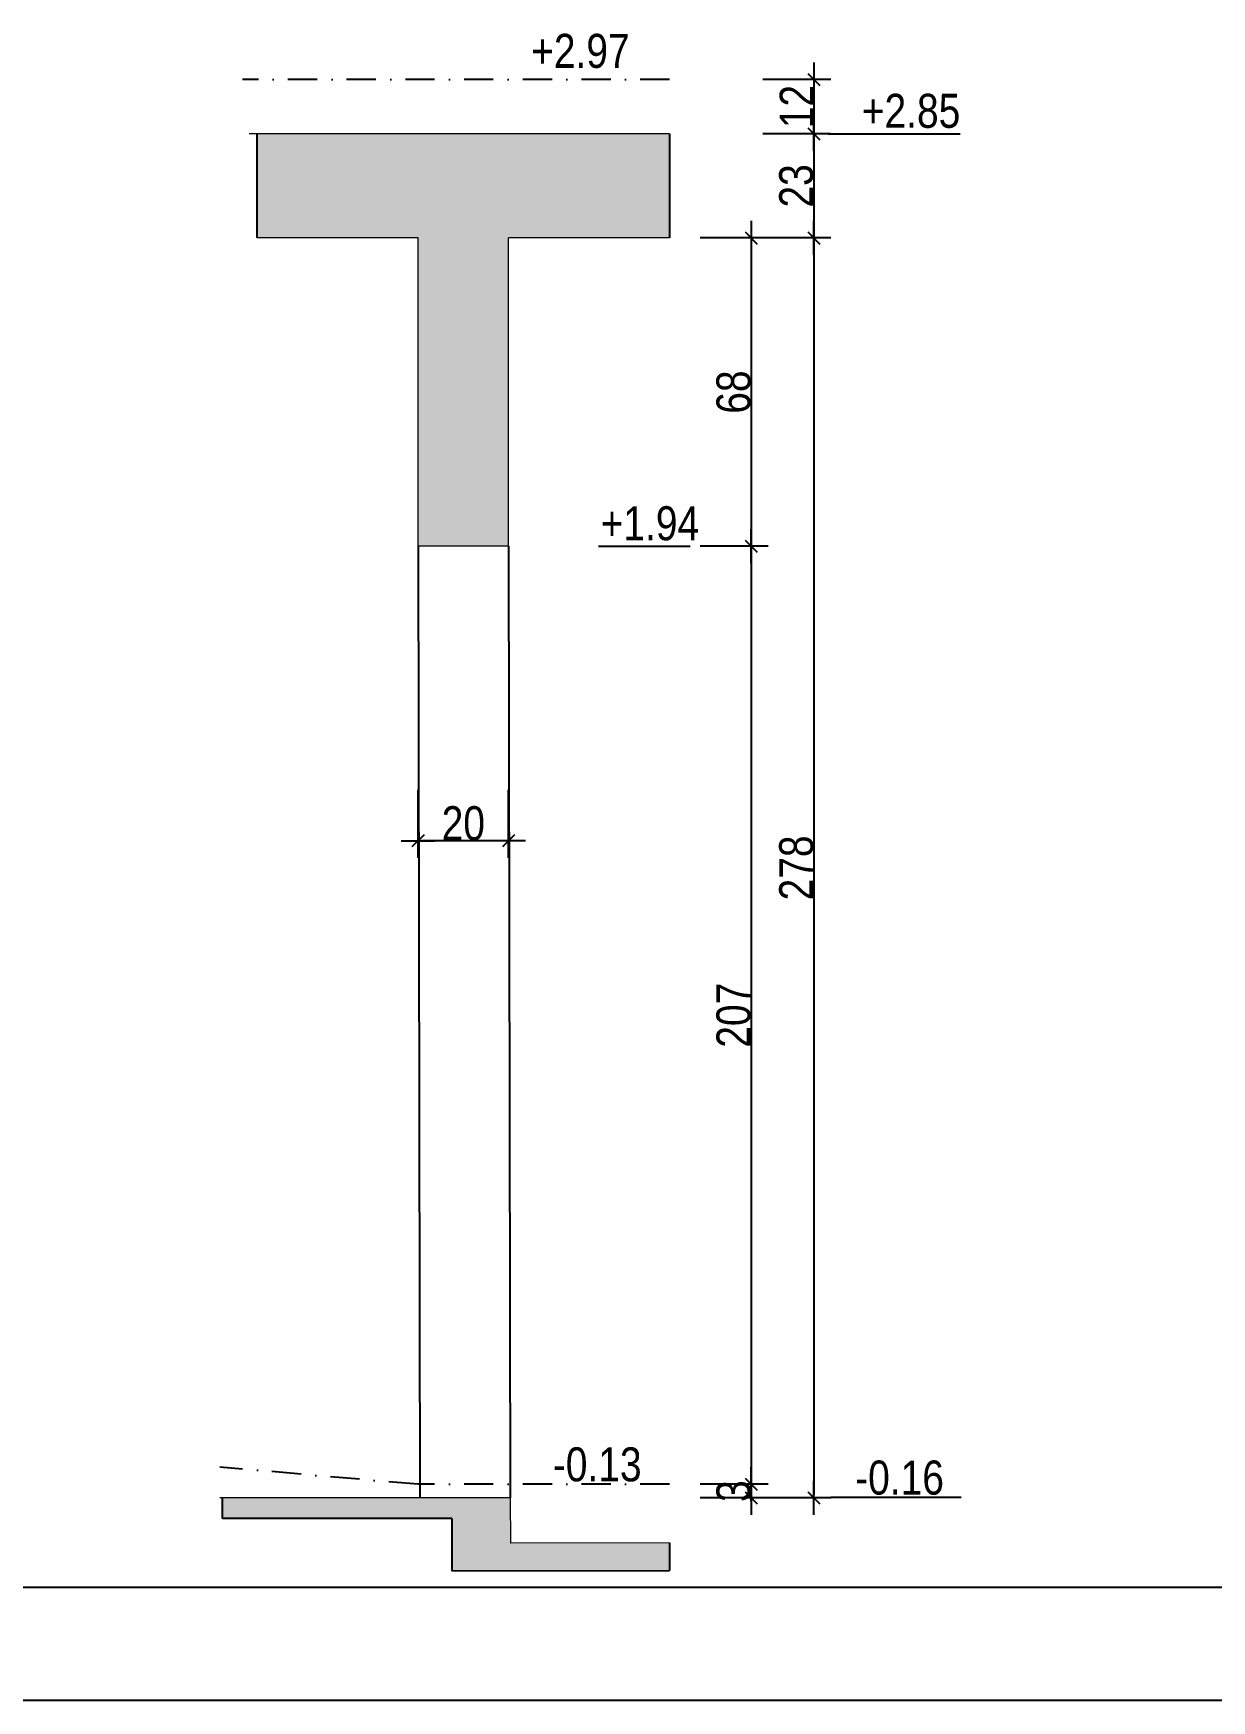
# Model space of a CAD drawing. Header units: centimetres. Extents: x -1744 to 32711, y -16767 to -12567.
# Drawn here: x 25635 to 26155, y -16767 to -16031 of the extents above; entities that cross this region are included whole.
import ezdxf

# ---------------------------------------------------------------- set-up
doc = ezdxf.new("R2010")
doc.units = ezdxf.units.CM
doc.header["$LTSCALE"] = 25.4
doc.header["$PDMODE"] = 1
doc.header["$PDSIZE"] = -2
doc.linetypes.add('TIRETPTX2', pattern=[50.8, 25.4, -12.7, 0, -12.7])
for name, color, linetype in [('01_cote_gen', 4, 'Continuous'), ('01_linteaux', 2, 'Continuous'), ('01_poch_BN', 9, 'Continuous'), ('01_texte', 230, 'Continuous'), ('AA_COTES', 2, 'Continuous')]:
    doc.layers.add(name, color=color, linetype=linetype)
doc.layers.add('01_murs_coup', color=5, linetype='Continuous', lineweight=60)
doc.styles.add('ARIAL NA', font='ARIALN.TTF')
doc.styles.add('STYLE2', font='ARIALN.TTF')
doc.dimstyles.new('JB25', dxfattribs={"dimscale": 0.1, "dimtxt": 150, "dimasz": 15, "dimexe": 0.1, "dimexo": 0.1, "dimgap": 0.09, "dimtad": 1, "dimdec": 1, "dimlfac": 0.5, "dimdsep": 46, "dimtxsty": 'STYLE2', "dimblk1": 'BOND_G', "dimblk2": 'BOND_D', "dimsah": 1, "dimcen": 1.5, "dimdle": 0.01, "dimse1": 1, "dimse2": 1, "dimclrd": 4, "dimclre": 2, "dimclrt": 6, "dimazin": 2, "dimtfac": 2.333333, "dimtdec": 1, "dimtix": 1, "dimtmove": 2, "dimatfit": 3, "dimldrblk": 'BOND_G', "dimfxl": 1, "dimtolj": 1, "dimtzin": 0, "dimarcsym": 0})

# ---------------------------------------------------------------- blocks, each defined once
blk = doc.blocks.new('BOND_G')
at = {"layer": 'AA_COTES', "color": 0}
for p, q in [((0, -5), (0, 15)), ((5, 0), (-5, 0)), ((1.77, 1.77), (-1.77, -1.77))]:
    blk.add_line(p, q, dxfattribs=at)
blk = doc.blocks.new('BOND_D')
at = {"layer": 'AA_COTES', "color": 0}
for p, q in [((0, 5), (0, -15)), ((5, 0), (-5, 0)), ((-1.77, -1.77), (1.77, 1.77))]:
    blk.add_line(p, q, dxfattribs=at)
blk = doc.blocks.new('*D1081')
at = {"layer": '01_cote_gen', "color": 4, "lineweight": -2, "ltscale": 200, "transparency": 16777216}
blk.add_line((25843.72, -16387.65), (25806.72, -16387.65), dxfattribs=at)
at = {"layer": 'Defpoints', "color": 0, "ltscale": 200, "transparency": 16777216}
for p in [(25805.22, -16387.65), (25805.22, -16452.18), (25845.22, -16452.18)]:
    blk.add_point(p, dxfattribs=at)
at = {"layer": '01_cote_gen', "color": 4, "lineweight": -2, "ltscale": 200, "transparency": 16777216, "xscale": 1.5, "yscale": 1.5, "zscale": 1.5, "rotation": 180}
blk.add_blockref('BOND_D', (25805.22, -16387.65), dxfattribs=at)
at = {"layer": '01_cote_gen', "color": 4, "lineweight": -2, "ltscale": 200, "transparency": 16777216, "xscale": 1.5, "yscale": 1.5, "zscale": 1.5}
blk.add_blockref('BOND_G', (25845.22, -16387.65), dxfattribs=at)
at = {"layer": '01_cote_gen', "color": 6, "ltscale": 200, "transparency": 16777216, "insert": (25825.22, -16379.98), "char_height": 15, "attachment_point": 5, "style": 'STYLE2'}
blk.add_mtext('\\A1;20', dxfattribs=at)
blk = doc.blocks.new('*D1082')
at = {"layer": '01_cote_gen', "color": 4, "lineweight": -2, "transparency": 16777216}
blk.add_line((25979.87, -16077.13), (25979.87, -16120.13), dxfattribs=at)
at = {"layer": 'Defpoints', "color": 0, "transparency": 16777216}
for p in [(25861.83, -16075.63), (25860.61, -16121.63), (25979.87, -16121.63)]:
    blk.add_point(p, dxfattribs=at)
at = {"layer": '01_cote_gen', "color": 4, "lineweight": -2, "transparency": 16777216, "xscale": 1.5, "yscale": 1.5, "zscale": 1.5}
for name, p, rotation in [('BOND_G', (25979.87, -16075.63), 90), ('BOND_D', (25979.87, -16121.63), 270)]:
    blk.add_blockref(name, p, dxfattribs=dict(at, rotation=rotation))
at = {"layer": '01_cote_gen', "color": 6, "transparency": 16777216, "insert": (25972.21, -16098.63), "char_height": 15, "attachment_point": 5, "rotation": 90, "style": 'STYLE2'}
blk.add_mtext('\\A1;23', dxfattribs=at)
blk = doc.blocks.new('*D1083')
at = {"layer": '01_cote_gen', "color": 4, "lineweight": -2, "transparency": 16777216}
blk.add_line((25979.87, -16053.13), (25979.87, -16074.13), dxfattribs=at)
at = {"layer": 'Defpoints', "color": 0, "transparency": 16777216}
for p in [(25855.61, -16051.63), (25855.61, -16075.63), (25979.87, -16075.63)]:
    blk.add_point(p, dxfattribs=at)
at = {"layer": '01_cote_gen', "color": 4, "lineweight": -2, "transparency": 16777216, "xscale": 1.5, "yscale": 1.5, "zscale": 1.5}
for name, p, rotation in [('BOND_G', (25979.87, -16051.63), 90), ('BOND_D', (25979.87, -16075.63), 270)]:
    blk.add_blockref(name, p, dxfattribs=dict(at, rotation=rotation))
at = {"layer": '01_cote_gen', "color": 6, "transparency": 16777216, "insert": (25972.33, -16063.63), "char_height": 15, "attachment_point": 5, "rotation": 90, "style": 'STYLE2'}
blk.add_mtext('\\A1;12', dxfattribs=at)
blk = doc.blocks.new('*D1084')
at = {"layer": '01_cote_gen', "color": 4, "lineweight": -2, "transparency": 16777216}
blk.add_line((25979.87, -16123.13), (25979.87, -16676.1), dxfattribs=at)
at = {"layer": 'Defpoints', "color": 0, "transparency": 16777216}
for p in [(25896.45, -16121.63), (25831.69, -16677.6), (25979.87, -16677.6)]:
    blk.add_point(p, dxfattribs=at)
at = {"layer": '01_cote_gen', "color": 4, "lineweight": -2, "transparency": 16777216, "xscale": 1.5, "yscale": 1.5, "zscale": 1.5}
for name, p, rotation in [('BOND_G', (25979.87, -16121.63), 90), ('BOND_D', (25979.87, -16677.6), 270)]:
    blk.add_blockref(name, p, dxfattribs=dict(at, rotation=rotation))
at = {"layer": '01_cote_gen', "color": 6, "transparency": 16777216, "insert": (25972.21, -16399.61), "char_height": 15, "attachment_point": 5, "rotation": 90, "style": 'STYLE2'}
blk.add_mtext('\\A1;278', dxfattribs=at)
blk = doc.blocks.new('*D1085')
at = {"layer": '01_cote_gen', "color": 4, "lineweight": -2, "transparency": 16777216}
blk.add_line((25952.19, -16123.13), (25952.19, -16256.13), dxfattribs=at)
at = {"layer": 'Defpoints', "color": 0, "transparency": 16777216}
for p in [(25845.22, -16121.63), (25845.22, -16257.63), (25952.19, -16257.63)]:
    blk.add_point(p, dxfattribs=at)
at = {"layer": '01_cote_gen', "color": 4, "lineweight": -2, "transparency": 16777216, "xscale": 1.5, "yscale": 1.5, "zscale": 1.5}
for name, p, rotation in [('BOND_G', (25952.19, -16121.63), 90), ('BOND_D', (25952.19, -16257.63), 270)]:
    blk.add_blockref(name, p, dxfattribs=dict(at, rotation=rotation))
at = {"layer": '01_cote_gen', "color": 6, "transparency": 16777216, "insert": (25944.52, -16189.63), "char_height": 15, "attachment_point": 5, "rotation": 90, "style": 'STYLE2'}
blk.add_mtext('\\A1;68', dxfattribs=at)
blk = doc.blocks.new('*D1086')
at = {"layer": '01_cote_gen', "color": 4, "lineweight": -2, "transparency": 16777216}
blk.add_line((25952.19, -16259.13), (25952.19, -16670.1), dxfattribs=at)
at = {"layer": 'Defpoints', "color": 0, "transparency": 16777216}
for p in [(25929.69, -16257.63), (25828.41, -16671.6), (25952.19, -16671.6)]:
    blk.add_point(p, dxfattribs=at)
at = {"layer": '01_cote_gen', "color": 4, "lineweight": -2, "transparency": 16777216, "xscale": 1.5, "yscale": 1.5, "zscale": 1.5}
for name, p, rotation in [('BOND_G', (25952.19, -16257.63), 90), ('BOND_D', (25952.19, -16671.6), 270)]:
    blk.add_blockref(name, p, dxfattribs=dict(at, rotation=rotation))
at = {"layer": '01_cote_gen', "color": 6, "transparency": 16777216, "insert": (25944.52, -16464.61), "char_height": 15, "attachment_point": 5, "rotation": 90, "style": 'STYLE2'}
blk.add_mtext('\\A1;207', dxfattribs=at)
blk = doc.blocks.new('*D1087')
at = {"layer": '01_cote_gen', "color": 4, "lineweight": -2, "transparency": 16777216}
for p, q in [((25952.19, -16670.1), (25952.19, -16668.6)), ((25952.19, -16677.6), (25952.19, -16671.6)), ((25952.19, -16679.1), (25952.19, -16680.6))]:
    blk.add_line(p, q, dxfattribs=at)
at = {"layer": 'Defpoints', "color": 0, "transparency": 16777216}
for p in [(25830.87, -16671.6), (25952.19, -16671.6), (25830.87, -16677.6)]:
    blk.add_point(p, dxfattribs=at)
at = {"layer": '01_cote_gen', "color": 4, "lineweight": -2, "transparency": 16777216, "xscale": 1.5, "yscale": 1.5, "zscale": 1.5}
for name, p, rotation in [('BOND_D', (25952.19, -16671.6), 270), ('BOND_G', (25952.19, -16677.6), 90)]:
    blk.add_blockref(name, p, dxfattribs=dict(at, rotation=rotation))
at = {"layer": '01_cote_gen', "color": 6, "transparency": 16777216, "insert": (25944.52, -16674.6), "char_height": 15, "attachment_point": 5, "rotation": 90, "style": 'STYLE2'}
blk.add_mtext('\\A1;3', dxfattribs=at)

msp = doc.modelspace()

# ---------------------------------------------------------------- hatches: boundary and pattern name
at = {"layer": '01_poch_BN'}
h = msp.add_hatch(color=256, dxfattribs=at)
h.dxf.hatch_style = 1
h.paths.add_polyline_path([(25916.17, -16075.63), (25734.27, -16075.63), (25734.27, -16121.63), (25805.22, -16121.63), (25805.22, -16257.63), (25845.22, -16257.63), (25845.22, -16121.63), (25916.17, -16121.63)])
h.paths.add_polyline_path([(25845.96, -16677.6), (25718.92, -16677.6), (25718.92, -16686.62), (25820.17, -16686.62), (25820.17, -16709.8), (25916.17, -16709.63), (25916.17, -16697.46), (25845.99, -16697.57)])

# ---------------------------------------------------------------- linework, layer by layer
at = {"layer": '01_cote_gen'}
for p, q in [((25718.92, -16686.62), (25718.92, -16677.6)), ((25820.17, -16686.62), (25718.92, -16686.62)), ((31661.5, -16767.07), (23621.5, -16767.07))]:
    msp.add_line(p, q, dxfattribs=at)
at = {"layer": '01_linteaux', "linetype": 'TIRETPTX2', "ltscale": 0.02}
for p, q in [((25916.17, -16051.63), (25727.73, -16051.63)), ((25805.22, -16671.6), (25717.74, -16663.97)), ((25916.17, -16671.6), (25805.22, -16671.6))]:
    msp.add_line(p, q, dxfattribs=at)
at = {"layer": '01_linteaux', "ltscale": 0.1}
for p, q in [((25805.22, -16257.63), (25805.96, -16677.6)), ((25845.22, -16257.63), (25845.96, -16677.6))]:
    msp.add_line(p, q, dxfattribs=at)
at = {"layer": '01_murs_coup', "linetype": 'Continuous', "lineweight": 5}
for p, q in [((25916.17, -16075.63), (25730.77, -16075.63)), ((25805.22, -16121.63), (25734.27, -16121.63)), ((25805.22, -16257.63), (25805.22, -16121.63)), ((25916.17, -16121.63), (25845.22, -16121.63)), ((25845.22, -16257.63), (25845.22, -16121.63)), ((25845.22, -16257.63), (25805.22, -16257.63)), ((25845.96, -16677.6), (25717.74, -16677.6)), ((25845.96, -16677.6), (25845.99, -16697.57)), ((25916.17, -16697.46), (25845.99, -16697.57))]:
    msp.add_line(p, q, dxfattribs=at)
at = {"layer": '01_poch_BN', "ltscale": 200}
for p, q in [((25734.27, -16121.63), (25734.27, -16075.63)), ((25916.17, -16075.63), (25916.17, -16121.63)), ((25820.17, -16686.62), (25820.17, -16709.8)), ((25916.17, -16697.46), (25916.17, -16709.63)), ((25820.17, -16709.8), (25916.17, -16709.63))]:
    msp.add_line(p, q, dxfattribs=at)
at = {"layer": '01_texte'}
for p, q in [((25986.22, -16075.63), (26044.54, -16075.63)), ((25884.9, -16257.63), (25925.3, -16257.63)), ((26044.96, -16677.43), (25987.37, -16677.43)), ((31661.5, -16717.07), (23671.5, -16717.07))]:
    msp.add_line(p, q, dxfattribs=at)

# ---------------------------------------------------------------- texts
at = {"layer": '01_texte', "style": 'ARIAL NA'}
for s, p in [('+2.97', (25855.14, -16046.55)), ('+2.85', (26001.06, -16073.01)), ('+1.94', (25885.81, -16255.01)), ('-0.13', (25864.73, -16670.29)), ('-0.16', (25998.15, -16676.12))]:
    msp.add_text(s, height=15, dxfattribs=at).set_placement(p)

# ---------------------------------------------------------------- dimensions: what is measured, and where the dimension line sits
at = {"layer": '01_cote_gen'}
for base, p1, p2, picture, middle in [((25979.87, -16075.63), (25855.61, -16051.63), (25855.61, -16075.63), '*D1083', (25972.33, -16063.63)), ((25979.87, -16121.63), (25861.83, -16075.63), (25860.61, -16121.63), '*D1082', (25972.21, -16098.63)), ((25979.87, -16677.6), (25896.45, -16121.63), (25831.69, -16677.6), '*D1084', (25972.21, -16399.61)), ((25952.19, -16257.63), (25845.22, -16121.63), (25845.22, -16257.63), '*D1085', (25944.52, -16189.63)), ((25952.19, -16671.6), (25929.69, -16257.63), (25828.41, -16671.6), '*D1086', (25944.52, -16464.61)), ((25952.19, -16671.6), (25830.87, -16677.6), (25830.87, -16671.6), '*D1087', (25944.52, -16674.6))]:
    dim = msp.add_linear_dim(base=base, p1=p1, p2=p2, angle=90, dimstyle='JB25', dxfattribs=at)
    dim.commit()
    dim.dimension.update_dxf_attribs({"geometry": picture, "text_midpoint": middle})
at = {"layer": '01_cote_gen', "ltscale": 200}
dim = msp.add_linear_dim(base=(25805.22, -16387.65), p1=(25845.22, -16452.18), p2=(25805.22, -16452.18), angle=180, dimstyle='JB25', dxfattribs=at)
dim.commit()
dim.dimension.update_dxf_attribs({"geometry": '*D1081', "text_midpoint": (25825.22, -16379.98)})

doc.saveas('drawing.dxf')
